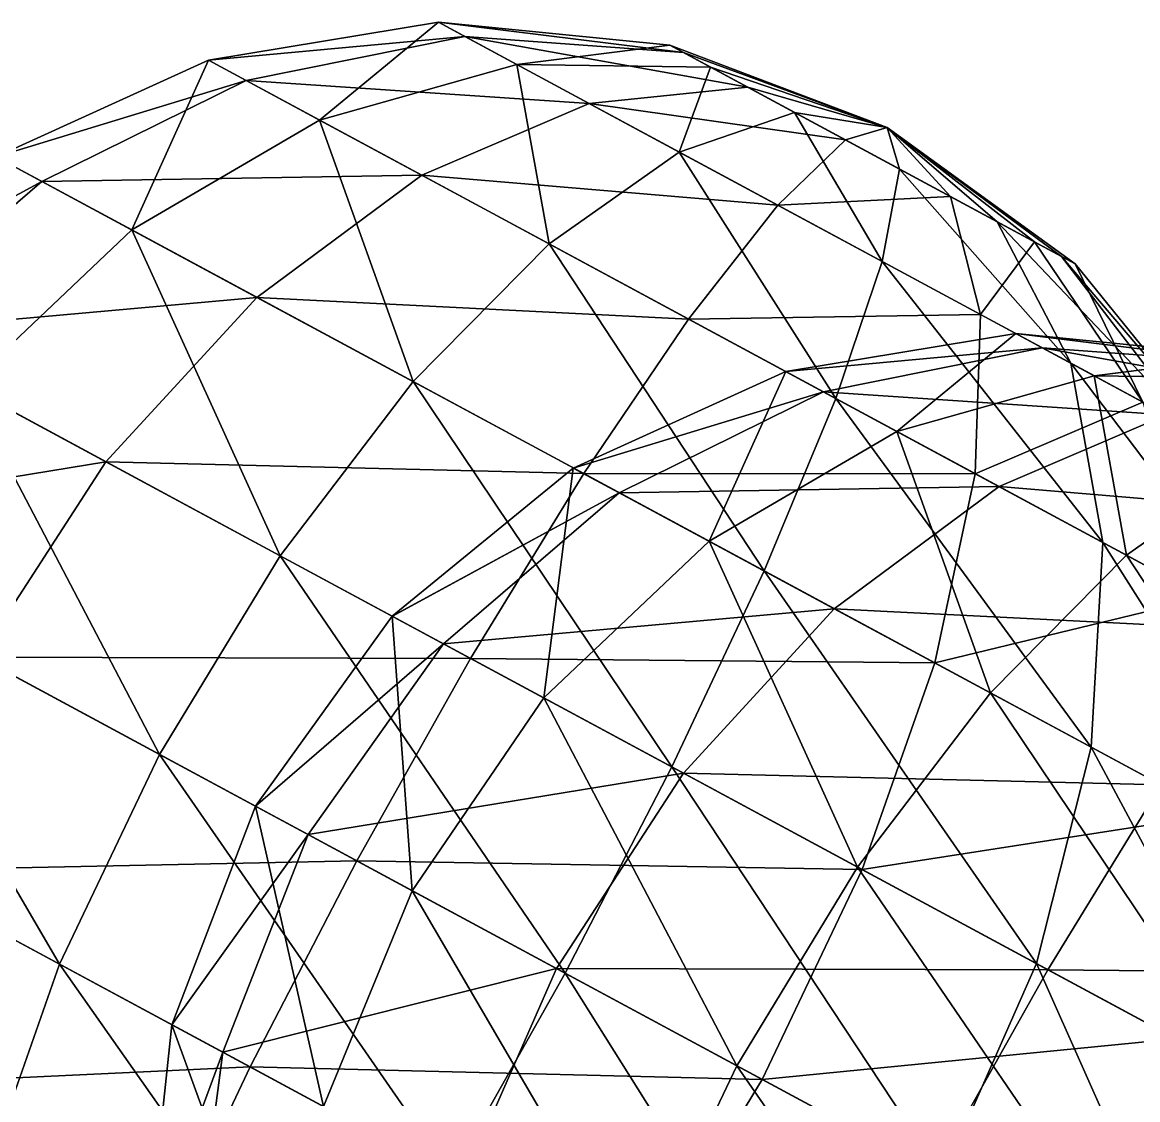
# Model space of a CAD drawing. Header units: metres. Extents: x -386 to 289, y -317 to 299.
# Drawn here: x 104.12 to 141.41, y -37 to -0.96 of the extents above; entities that cross this region are included whole.
import ezdxf

# ---------------------------------------------------------------- set-up
doc = ezdxf.new("R2010")
doc.units = ezdxf.units.M

msp = doc.modelspace()

# ---------------------------------------------------------------- linework, layer by layer
for points in [[(118.91612, -1.4396114, -361.91888), (110.34886, -2.2342606, -353.40036), (118.033066, -0.9631386, -354.21942), (118.033165, -0.96303856, -354.21933)], [(118.033066, -0.9631386, -354.21942), (110.34886, -2.2342606, -353.40036), (114.058716, -4.2359867, -343.261), (114.058815, -4.2358866, -343.2609)], [(118.033066, -0.9631386, -354.21942), (114.058716, -4.2359867, -343.261), (120.65632, -2.3785744, -347.04977), (120.65642, -2.3784745, -347.04968)], [(126.22538, -1.9780273, -359.15875), (118.91612, -1.4396114, -361.91888), (118.033066, -0.9631386, -354.21942), (118.033165, -0.96303856, -354.21933)], [(126.22538, -1.9780273, -359.15875), (118.033066, -0.9631386, -354.21942), (125.76828, -1.7313862, -355.17322), (125.76838, -1.7312862, -355.17313)], [(125.76828, -1.7313862, -355.17322), (118.033066, -0.9631386, -354.21942), (120.65632, -2.3785744, -347.04977), (120.65642, -2.3784745, -347.04968)], [(118.91612, -1.4396114, -361.91888), (111.597694, -2.9080963, -364.28906), (110.34886, -2.2342606, -353.40036), (110.34896, -2.2341607, -353.40027)], [(123.06888, -3.6803207, -368.0851), (111.597694, -2.9080963, -364.28906), (118.91612, -1.4396114, -361.91888), (118.91622, -1.4395114, -361.9188)], [(128.37502, -3.1379032, -362.35065), (123.06888, -3.6803207, -368.0851), (118.91612, -1.4396114, -361.91888), (118.91622, -1.4395114, -361.9188)], [(128.37502, -3.1379032, -362.35065), (118.91612, -1.4396114, -361.91888), (126.22538, -1.9780273, -359.15875), (126.22548, -1.9779273, -359.15866)], [(125.76828, -1.7313862, -355.17322), (120.65632, -2.3785744, -347.04977), (127.126175, -2.4640694, -351.46194), (127.126274, -2.4639695, -351.46185)], [(133.02737, -4.4866447, -356.19678), (126.22538, -1.9780273, -359.15875), (125.76828, -1.7313862, -355.17322), (125.76838, -1.7312862, -355.17313)], [(133.02737, -4.4866447, -356.19678), (125.76828, -1.7313862, -355.17322), (127.126175, -2.4640694, -351.46194), (127.126274, -2.4639695, -351.46185)], [(111.597694, -2.9080963, -364.28906), (103.23935, -5.4581223, -352.77188), (110.34886, -2.2342606, -353.40036), (110.34896, -2.2341607, -353.40027)], [(110.34886, -2.2342606, -353.40036), (103.23935, -5.4581223, -352.77188), (107.78297, -7.909725, -340.35373), (107.783066, -7.909625, -340.35364)], [(110.34886, -2.2342606, -353.40036), (107.78297, -7.909725, -340.35373), (114.058716, -4.2359867, -343.261), (114.058815, -4.2358866, -343.2609)], [(133.02737, -4.4866447, -356.19678), (128.37502, -3.1379032, -362.35065), (126.22538, -1.9780273, -359.15875), (126.22548, -1.9779273, -359.15866)], [(120.65632, -2.3785744, -347.04977), (114.058716, -4.2359867, -343.261), (121.733185, -8.376911, -336.5877), (121.733284, -8.376811, -336.58762)], [(120.65632, -2.3785744, -347.04977), (121.733185, -8.376911, -336.5877), (126.08299, -5.3066483, -342.3311), (126.08309, -5.306548, -342.331)], [(127.126175, -2.4640694, -351.46194), (120.65632, -2.3785744, -347.04977), (126.08299, -5.3066483, -342.3311), (126.08309, -5.306548, -342.331)], [(127.126175, -2.4640694, -351.46194), (126.08299, -5.3066483, -342.3311), (129.93523, -3.9797535, -349.01935), (129.93533, -3.9796536, -349.01926)], [(133.02737, -4.4866447, -356.19678), (127.126175, -2.4640694, -351.46194), (129.93523, -3.9797535, -349.01935), (129.93533, -3.9796536, -349.01926)], [(111.597694, -2.9080963, -364.28906), (104.76885, -6.283396, -366.10776), (103.23935, -5.4581223, -352.77188), (103.23945, -5.458022, -352.7718)], [(117.47058, -6.076935, -373.00943), (104.76885, -6.283396, -366.10776), (111.597694, -2.9080963, -364.28906), (111.59779, -2.9079964, -364.28897)], [(123.06888, -3.6803207, -368.0851), (117.47058, -6.076935, -373.00943), (111.597694, -2.9080963, -364.28906), (111.59779, -2.9079964, -364.28897)], [(131.64117, -4.9002266, -363.8936), (123.06888, -3.6803207, -368.0851), (128.37502, -3.1379032, -362.35065), (128.37512, -3.1378033, -362.35056)], [(133.02737, -4.4866447, -356.19678), (131.64117, -4.9002266, -363.8936), (128.37502, -3.1379032, -362.35065), (128.37512, -3.1378033, -362.35056)], [(128.37502, -3.1379032, -362.35065), (128.37502, -3.1379032, -362.35065), (131.64117, -4.9002266, -363.8936), (131.64128, -4.9001265, -363.8935)], [(129.37862, -7.0848675, -371.0659), (117.47058, -6.076935, -373.00943), (123.06888, -3.6803207, -368.0851), (123.06898, -3.6802208, -368.08502)], [(131.64117, -4.9002266, -363.8936), (129.37862, -7.0848675, -371.0659), (123.06888, -3.6803207, -368.0851), (123.06898, -3.6802208, -368.08502)], [(123.06888, -3.6803207, -368.0851), (123.06888, -3.6803207, -368.0851), (129.37862, -7.0848675, -371.0659), (129.37872, -7.0847673, -371.0658)], [(129.93523, -3.9797535, -349.01935), (126.08299, -5.3066483, -342.3311), (132.85901, -8.96279, -341.32767), (132.85912, -8.962689, -341.32758)], [(129.93523, -3.9797535, -349.01935), (132.85901, -8.96279, -341.32767), (133.44275, -5.8723106, -348.49997), (133.44286, -5.8722105, -348.49988)], [(133.02737, -4.4866447, -356.19678), (129.93523, -3.9797535, -349.01935), (133.44275, -5.8723106, -348.49997), (133.44286, -5.8722105, -348.49988)], [(114.058716, -4.2359867, -343.261), (107.78297, -7.909725, -340.35373), (117.182236, -12.9813, -332.1807), (117.182335, -12.9812, -332.1806)], [(114.058716, -4.2359867, -343.261), (117.182236, -12.9813, -332.1807), (121.733185, -8.376911, -336.5877), (121.733284, -8.376811, -336.58762)], [(133.02737, -4.4866447, -356.19678), (135.1487, -6.7927837, -363.3742), (131.64117, -4.9002266, -363.8936), (131.64128, -4.9001265, -363.8935)], [(133.02737, -4.4866447, -356.19678), (133.44275, -5.8723106, -348.49997), (136.70891, -7.634634, -350.0429), (136.70901, -7.634534, -350.04282)], [(133.02737, -4.4866447, -356.19678), (136.70891, -7.634634, -350.0429), (138.85854, -8.79451, -353.2348), (138.85864, -8.79441, -353.2347)], [(133.02737, -4.4866447, -356.19678), (138.85854, -8.79451, -353.2348), (139.31564, -9.041151, -357.22034), (139.31575, -9.041051, -357.22025)], [(133.02737, -4.4866447, -356.19678), (139.31564, -9.041151, -357.22034), (137.95775, -8.308468, -360.9316), (137.95786, -8.308368, -360.93152)], [(133.02737, -4.4866447, -356.19678), (137.95775, -8.308468, -360.9316), (135.1487, -6.7927837, -363.3742), (135.1488, -6.7926836, -363.3741)], [(135.1487, -6.7927837, -363.3742), (129.37862, -7.0848675, -371.0659), (131.64117, -4.9002266, -363.8936), (131.64128, -4.9001265, -363.8935)], [(104.76885, -6.283396, -366.10776), (97.18901, -10.415028, -352.3768), (103.23935, -5.4581223, -352.77188), (103.23945, -5.458022, -352.7718)], [(103.23935, -5.4581223, -352.77188), (102.25676, -13.149437, -338.52615), (107.78297, -7.909725, -340.35373), (107.783066, -7.909625, -340.35364)], [(126.08299, -5.3066483, -342.3311), (121.733185, -8.376911, -336.5877), (131.31592, -13.547472, -335.1687), (131.31602, -13.547372, -335.1686)], [(126.08299, -5.3066483, -342.3311), (131.31592, -13.547472, -335.1687), (132.85901, -8.96279, -341.32767), (132.85912, -8.962689, -341.32758)], [(133.44275, -5.8723106, -348.49997), (132.85901, -8.96279, -341.32767), (139.16875, -12.367336, -344.30844), (139.16885, -12.367236, -344.30835)], [(133.44275, -5.8723106, -348.49997), (139.16875, -12.367336, -344.30844), (136.70891, -7.634634, -350.0429), (136.70901, -7.634534, -350.04282)], [(104.76885, -6.283396, -366.10776), (98.89495, -11.335503, -367.25104), (97.18901, -10.415028, -352.3768), (97.18911, -10.4149275, -352.3767)], [(111.96164, -10.164415, -376.788), (98.89495, -11.335503, -367.25104), (104.76885, -6.283396, -366.10776), (104.76895, -6.2832956, -366.10767)], [(117.47058, -6.076935, -373.00943), (111.96164, -10.164415, -376.788), (104.76885, -6.283396, -366.10776), (104.76895, -6.2832956, -366.10767)], [(126.39389, -10.891691, -377.22485), (111.96164, -10.164415, -376.788), (117.47058, -6.076935, -373.00943), (117.47068, -6.0768347, -373.00934)], [(129.37862, -7.0848675, -371.0659), (126.39389, -10.891691, -377.22485), (117.47058, -6.076935, -373.00943), (117.47068, -6.0768347, -373.00934)], [(117.47058, -6.076935, -373.00943), (117.47058, -6.076935, -373.00943), (126.39389, -10.891691, -377.22485), (126.39399, -10.891591, -377.22476)], [(135.1487, -6.7927837, -363.3742), (136.15463, -10.741009, -370.06247), (129.37862, -7.0848675, -371.0659), (129.37872, -7.0847673, -371.0658)], [(137.95775, -8.308468, -360.9316), (136.15463, -10.741009, -370.06247), (135.1487, -6.7927837, -363.3742), (135.1488, -6.7926836, -363.3741)], [(136.15463, -10.741009, -370.06247), (126.39389, -10.891691, -377.22485), (129.37862, -7.0848675, -371.0659), (129.37872, -7.0847673, -371.0658)], [(136.70891, -7.634634, -350.0429), (139.16875, -12.367336, -344.30844), (143.3215, -14.608044, -350.47467), (143.32161, -14.607944, -350.47458)], [(136.70891, -7.634634, -350.0429), (143.3215, -14.608044, -350.47467), (138.85854, -8.79451, -353.2348), (138.85864, -8.79441, -353.2347)], [(107.78297, -7.909725, -340.35373), (102.25676, -13.149437, -338.52615), (112.74029, -18.806042, -329.4103), (112.74039, -18.805943, -329.41022)], [(107.78297, -7.909725, -340.35373), (112.74029, -18.806042, -329.4103), (117.182236, -12.9813, -332.1807), (117.182335, -12.9812, -332.1806)], [(121.733185, -8.376911, -336.5877), (117.182236, -12.9813, -332.1807), (128.91864, -19.31392, -330.44275), (128.91875, -19.31382, -330.44266)], [(121.733185, -8.376911, -336.5877), (128.91864, -19.31392, -330.44275), (131.31592, -13.547472, -335.1687), (131.31602, -13.547372, -335.1686)], [(137.95775, -8.308468, -360.9316), (141.5813, -13.669083, -365.34378), (136.15463, -10.741009, -370.06247), (136.15474, -10.740909, -370.06238)], [(139.31564, -9.041151, -357.22034), (141.5813, -13.669083, -365.34378), (137.95775, -8.308468, -360.9316), (137.95786, -8.308368, -360.93152)], [(138.85854, -8.79451, -353.2348), (143.3215, -14.608044, -350.47467), (144.20456, -15.084518, -358.17413), (144.20467, -15.084418, -358.17404)], [(138.85854, -8.79451, -353.2348), (144.20456, -15.084518, -358.17413), (139.31564, -9.041151, -357.22034), (139.31575, -9.041051, -357.22025)], [(132.85901, -8.96279, -341.32767), (131.31592, -13.547472, -335.1687), (140.23923, -18.36223, -339.38412), (140.23933, -18.362131, -339.38403)], [(132.85901, -8.96279, -341.32767), (140.23923, -18.36223, -339.38412), (139.16875, -12.367336, -344.30844), (139.16885, -12.367236, -344.30835)], [(139.31564, -9.041151, -357.22034), (144.20456, -15.084518, -358.17413), (141.5813, -13.669083, -365.34378), (141.5814, -13.6689825, -365.3437)], [(111.96164, -10.164415, -376.788), (106.917465, -15.664215, -379.16327), (98.89495, -11.335503, -367.25104), (98.89505, -11.3354025, -367.25095)], [(122.89041, -16.061264, -381.9508), (106.917465, -15.664215, -379.16327), (111.96164, -10.164415, -376.788), (111.96174, -10.164315, -376.7879)], [(126.39389, -10.891691, -377.22485), (122.89041, -16.061264, -381.9508), (111.96164, -10.164415, -376.788), (111.96174, -10.164315, -376.7879)], [(111.96164, -10.164415, -376.788), (111.96164, -10.164415, -376.788), (122.89041, -16.061264, -381.9508), (122.89051, -16.061165, -381.9507)], [(136.15463, -10.741009, -370.06247), (135.97662, -16.062256, -375.80582), (126.39389, -10.891691, -377.22485), (126.39399, -10.891591, -377.22476)], [(141.5813, -13.669083, -365.34378), (135.97662, -16.062256, -375.80582), (136.15463, -10.741009, -370.06247), (136.15474, -10.740909, -370.06238)], [(135.97662, -16.062256, -375.80582), (122.89041, -16.061264, -381.9508), (126.39389, -10.891691, -377.22485), (126.39399, -10.891591, -377.22476)], [(106.917465, -15.664215, -379.16327), (94.3763, -17.72011, -367.641), (98.89495, -11.335503, -367.25104), (98.89505, -11.3354025, -367.25095)], [(138.21657, -11.853575, -530.2015), (129.6493, -12.648224, -521.683), (137.33351, -11.377102, -522.502), (137.33362, -11.377002, -522.5019)], [(137.33351, -11.377102, -522.502), (129.6493, -12.648224, -521.683), (133.35916, -14.64995, -511.54358), (133.35927, -14.64985, -511.5435)], [(137.33351, -11.377102, -522.502), (133.35916, -14.64995, -511.54358), (139.95677, -12.792538, -515.3324), (139.95688, -12.792438, -515.3323)], [(145.52583, -12.391991, -527.44135), (138.21657, -11.853575, -530.2015), (137.33351, -11.377102, -522.502), (137.33362, -11.377002, -522.5019)], [(145.52583, -12.391991, -527.44135), (137.33351, -11.377102, -522.502), (145.06873, -12.1453495, -523.4558), (145.06883, -12.145249, -523.4557)], [(145.06873, -12.1453495, -523.4558), (137.33351, -11.377102, -522.502), (139.95677, -12.792538, -515.3324), (139.95688, -12.792438, -515.3323)], [(138.21657, -11.853575, -530.2015), (130.89815, -13.32206, -532.57166), (129.6493, -12.648224, -521.683), (129.64941, -12.648124, -521.68286)], [(142.36932, -14.094284, -536.36774), (130.89815, -13.32206, -532.57166), (138.21657, -11.853575, -530.2015), (138.21667, -11.853475, -530.20135)], [(147.67546, -13.551867, -530.63324), (142.36932, -14.094284, -536.36774), (138.21657, -11.853575, -530.2015), (138.21667, -11.853475, -530.20135)], [(147.67546, -13.551867, -530.63324), (138.21657, -11.853575, -530.2015), (145.52583, -12.391991, -527.44135), (145.52594, -12.391891, -527.4412)], [(145.06873, -12.1453495, -523.4558), (139.95677, -12.792538, -515.3324), (146.42662, -12.878033, -519.7445), (146.42673, -12.877933, -519.7444)], [(130.89815, -13.32206, -532.57166), (122.539795, -15.872086, -521.0545), (129.6493, -12.648224, -521.683), (129.64941, -12.648124, -521.68286)], [(129.6493, -12.648224, -521.683), (122.539795, -15.872086, -521.0545), (127.08341, -18.323689, -508.63632), (127.08351, -18.32359, -508.63623)], [(129.6493, -12.648224, -521.683), (127.08341, -18.323689, -508.63632), (133.35916, -14.64995, -511.54358), (133.35927, -14.64985, -511.5435)], [(139.16875, -12.367336, -344.30844), (140.23923, -18.36223, -339.38412), (146.1121, -21.531067, -348.1045), (146.11221, -21.530968, -348.1044)], [(139.16875, -12.367336, -344.30844), (146.1121, -21.531067, -348.1045), (143.3215, -14.608044, -350.47467), (143.32161, -14.607944, -350.47458)], [(117.182236, -12.9813, -332.1807), (112.74029, -18.806042, -329.4103), (125.83054, -25.869162, -327.4719), (125.83064, -25.869062, -327.4718)], [(117.182236, -12.9813, -332.1807), (125.83054, -25.869162, -327.4719), (128.91864, -19.31392, -330.44275), (128.91875, -19.31382, -330.44266)], [(139.95677, -12.792538, -515.3324), (133.35916, -14.64995, -511.54358), (141.03363, -18.790874, -504.8703), (141.03374, -18.790775, -504.8702)], [(139.95677, -12.792538, -515.3324), (141.03363, -18.790874, -504.8703), (145.38344, -15.720612, -510.61368), (145.38354, -15.720511, -510.6136)], [(146.42662, -12.878033, -519.7445), (139.95677, -12.792538, -515.3324), (145.38344, -15.720612, -510.61368), (145.38354, -15.720511, -510.6136)], [(102.25676, -13.149437, -338.52615), (97.856705, -19.598034, -337.9028), (108.71005, -25.454182, -328.4654), (108.71015, -25.454082, -328.4653)], [(102.25676, -13.149437, -338.52615), (108.71005, -25.454182, -328.4654), (112.74029, -18.806042, -329.4103), (112.74039, -18.805943, -329.41022)], [(130.89815, -13.32206, -532.57166), (124.0693, -16.69736, -534.3904), (122.539795, -15.872086, -521.0545), (122.539894, -15.871985, -521.0544)], [(136.77103, -16.490898, -541.292), (124.0693, -16.69736, -534.3904), (130.89815, -13.32206, -532.57166), (130.89825, -13.3219595, -532.57153)], [(142.36932, -14.094284, -536.36774), (136.77103, -16.490898, -541.292), (130.89815, -13.32206, -532.57166), (130.89825, -13.3219595, -532.57153)], [(131.31592, -13.547472, -335.1687), (128.91864, -19.31392, -330.44275), (139.84741, -25.21077, -335.6056), (139.84752, -25.21067, -335.6055)], [(131.31592, -13.547472, -335.1687), (139.84741, -25.21077, -335.6056), (140.23923, -18.36223, -339.38412), (140.23933, -18.362131, -339.38403)], [(141.5813, -13.669083, -365.34378), (143.6511, -20.203176, -369.13257), (135.97662, -16.062256, -375.80582), (135.97673, -16.062157, -375.80573)], [(148.67906, -17.49883, -539.34845), (136.77103, -16.490898, -541.292), (142.36932, -14.094284, -536.36774), (142.36943, -14.094184, -536.3676)], [(133.35916, -14.64995, -511.54358), (127.08341, -18.323689, -508.63632), (136.48268, -23.395264, -500.4633), (136.48279, -23.395164, -500.4632)], [(133.35916, -14.64995, -511.54358), (136.48268, -23.395264, -500.4633), (141.03363, -18.790874, -504.8703), (141.03374, -18.790775, -504.8702)], [(106.917465, -15.664215, -379.16327), (102.681816, -22.201525, -379.97345), (94.3763, -17.72011, -367.641), (94.376396, -17.72001, -367.6409)], [(119.10693, -22.241299, -384.92166), (102.681816, -22.201525, -379.97345), (106.917465, -15.664215, -379.16327), (106.917564, -15.664115, -379.16318)], [(122.89041, -16.061264, -381.9508), (119.10693, -22.241299, -384.92166), (106.917465, -15.664215, -379.16327), (106.917564, -15.664115, -379.16318)], [(106.917465, -15.664215, -379.16327), (106.917465, -15.664215, -379.16327), (119.10693, -22.241299, -384.92166), (119.10703, -22.2412, -384.92157)], [(124.0693, -16.69736, -534.3904), (116.489456, -20.82899, -520.6594), (122.539795, -15.872086, -521.0545), (122.539894, -15.871985, -521.0544)], [(122.539795, -15.872086, -521.0545), (116.489456, -20.82899, -520.6594), (121.557205, -23.5634, -506.80875), (121.557304, -23.563301, -506.80865)], [(122.539795, -15.872086, -521.0545), (121.557205, -23.5634, -506.80875), (127.08341, -18.323689, -508.63632), (127.08351, -18.32359, -508.63623)], [(145.38344, -15.720612, -510.61368), (141.03363, -18.790874, -504.8703), (150.61636, -23.961435, -503.4513), (150.61647, -23.961336, -503.4512)], [(134.62682, -22.393887, -380.21286), (119.10693, -22.241299, -384.92166), (122.89041, -16.061264, -381.9508), (122.89051, -16.061165, -381.9507)], [(135.97662, -16.062256, -375.80582), (134.62682, -22.393887, -380.21286), (122.89041, -16.061264, -381.9508), (122.89051, -16.061165, -381.9507)], [(143.6511, -20.203176, -369.13257), (134.62682, -22.393887, -380.21286), (135.97662, -16.062256, -375.80582), (135.97673, -16.062157, -375.80573)], [(124.0693, -16.69736, -534.3904), (118.1954, -21.749466, -535.5336), (116.489456, -20.82899, -520.6594), (116.489555, -20.828892, -520.6593)], [(131.26208, -20.578379, -545.07056), (118.1954, -21.749466, -535.5336), (124.0693, -16.69736, -534.3904), (124.0694, -16.69726, -534.39026)], [(136.77103, -16.490898, -541.292), (131.26208, -20.578379, -545.07056), (124.0693, -16.69736, -534.3904), (124.0694, -16.69726, -534.39026)], [(145.69434, -21.305655, -545.50745), (131.26208, -20.578379, -545.07056), (136.77103, -16.490898, -541.292), (136.77113, -16.490799, -541.2919)], [(148.67906, -17.49883, -539.34845), (145.69434, -21.305655, -545.50745), (136.77103, -16.490898, -541.292), (136.77113, -16.490799, -541.2919)], [(136.77103, -16.490898, -541.292), (136.77103, -16.490898, -541.292), (145.69434, -21.305655, -545.50745), (145.69444, -21.305555, -545.5073)], [(127.08341, -18.323689, -508.63632), (121.557205, -23.5634, -506.80875), (132.04074, -29.220005, -497.6929), (132.04085, -29.219906, -497.6928)], [(127.08341, -18.323689, -508.63632), (132.04074, -29.220005, -497.6929), (136.48268, -23.395264, -500.4633), (136.48279, -23.395164, -500.4632)], [(140.23923, -18.36223, -339.38412), (139.84741, -25.21077, -335.6056), (147.0402, -29.091787, -346.2858), (147.04031, -29.091688, -346.2857)], [(140.23923, -18.36223, -339.38412), (147.0402, -29.091787, -346.2858), (146.1121, -21.531067, -348.1045), (146.11221, -21.530968, -348.1044)], [(112.74029, -18.806042, -329.4103), (108.71005, -25.454182, -328.4654), (122.26208, -32.766464, -326.4586), (122.26218, -32.766365, -326.4585)], [(112.74029, -18.806042, -329.4103), (122.26208, -32.766464, -326.4586), (125.83054, -25.869162, -327.4719), (125.83064, -25.869062, -327.4718)], [(141.03363, -18.790874, -504.8703), (136.48268, -23.395264, -500.4633), (148.21909, -29.727882, -498.72534), (148.2192, -29.727783, -498.72525)], [(141.03363, -18.790874, -504.8703), (148.21909, -29.727882, -498.72534), (150.61636, -23.961435, -503.4513), (150.61647, -23.961336, -503.4512)], [(128.91864, -19.31392, -330.44275), (125.83054, -25.869162, -327.4719), (138.02, -32.446243, -333.2303), (138.02011, -32.446144, -333.2302)], [(128.91864, -19.31392, -330.44275), (138.02, -32.446243, -333.2303), (139.84741, -25.21077, -335.6056), (139.84752, -25.21067, -335.6055)], [(97.856705, -19.598034, -337.9028), (94.882645, -26.816063, -338.52615), (105.36617, -32.47267, -329.4103), (105.36627, -32.472572, -329.41022)], [(97.856705, -19.598034, -337.9028), (105.36617, -32.47267, -329.4103), (108.71005, -25.454182, -328.4654), (108.71015, -25.454082, -328.4653)], [(143.6511, -20.203176, -369.13257), (144.0261, -27.465458, -372.03983), (134.62682, -22.393887, -380.21286), (134.62692, -22.393787, -380.21277)], [(118.1954, -21.749466, -535.5336), (111.91063, -27.18113, -520.52466), (116.489456, -20.82899, -520.6594), (116.489555, -20.828892, -520.6593)], [(116.489456, -20.82899, -520.6594), (111.91063, -27.18113, -520.52466), (117.15715, -30.011997, -506.1854), (117.15725, -30.011898, -506.1853)], [(116.489456, -20.82899, -520.6594), (117.15715, -30.011997, -506.1854), (121.557205, -23.5634, -506.80875), (121.557304, -23.563301, -506.80865)], [(131.26208, -20.578379, -545.07056), (126.21791, -26.078178, -547.44586), (118.1954, -21.749466, -535.5336), (118.195496, -21.749367, -535.5335)], [(142.19086, -26.475227, -550.2334), (126.21791, -26.078178, -547.44586), (131.26208, -20.578379, -545.07056), (131.26219, -20.57828, -545.07043)], [(145.69434, -21.305655, -545.50745), (142.19086, -26.475227, -550.2334), (131.26208, -20.578379, -545.07056), (131.26219, -20.57828, -545.07043)], [(131.26208, -20.578379, -545.07056), (131.26208, -20.578379, -545.07056), (142.19086, -26.475227, -550.2334), (142.19096, -26.475128, -550.2333)], [(118.1954, -21.749466, -535.5336), (113.67674, -28.134073, -535.9236), (111.91063, -27.18113, -520.52466), (111.91073, -27.18103, -520.52454)], [(126.21791, -26.078178, -547.44586), (113.67674, -28.134073, -535.9236), (118.1954, -21.749466, -535.5336), (118.195496, -21.749367, -535.5335)], [(115.301285, -29.010622, -385.93497), (99.54335, -29.330843, -379.16327), (102.681816, -22.201525, -379.97345), (102.681915, -22.201426, -379.97336)], [(119.10693, -22.241299, -384.92166), (115.301285, -29.010622, -385.93497), (102.681816, -22.201525, -379.97345), (102.681915, -22.201426, -379.97336)], [(102.681816, -22.201525, -379.97345), (102.681816, -22.201525, -379.97345), (115.301285, -29.010622, -385.93497), (115.301384, -29.010523, -385.93488)], [(132.19719, -29.304417, -382.98325), (115.301285, -29.010622, -385.93497), (119.10693, -22.241299, -384.92166), (119.10703, -22.2412, -384.92157)], [(134.62682, -22.393887, -380.21286), (132.19719, -29.304417, -382.98325), (119.10693, -22.241299, -384.92166), (119.10703, -22.2412, -384.92157)], [(144.0261, -27.465458, -372.03983), (132.19719, -29.304417, -382.98325), (134.62682, -22.393887, -380.21286), (134.62692, -22.393787, -380.21277)], [(136.48268, -23.395264, -500.4633), (132.04074, -29.220005, -497.6929), (145.13098, -36.283123, -495.7545), (145.13109, -36.283024, -495.7544)], [(136.48268, -23.395264, -500.4633), (145.13098, -36.283123, -495.7545), (148.21909, -29.727882, -498.72534), (148.2192, -29.727783, -498.72525)], [(121.557205, -23.5634, -506.80875), (117.15715, -30.011997, -506.1854), (128.0105, -35.868145, -496.748), (128.0106, -35.868046, -496.7479)], [(121.557205, -23.5634, -506.80875), (128.0105, -35.868145, -496.748), (132.04074, -29.220005, -497.6929), (132.04085, -29.219906, -497.6928)], [(139.84741, -25.21077, -335.6056), (138.02, -32.446243, -333.2303), (146.04251, -36.774956, -345.14252), (146.04262, -36.774857, -345.14243)], [(139.84741, -25.21077, -335.6056), (146.04251, -36.774956, -345.14252), (147.0402, -29.091787, -346.2858), (147.04031, -29.091688, -346.2857)], [(108.71005, -25.454182, -328.4654), (105.36617, -32.47267, -329.4103), (118.45643, -39.53579, -327.4719), (118.45653, -39.53569, -327.4718)], [(108.71005, -25.454182, -328.4654), (118.45643, -39.53579, -327.4719), (122.26208, -32.766464, -326.4586), (122.26218, -32.766365, -326.4585)], [(126.21791, -26.078178, -547.44586), (121.98226, -32.615486, -548.25604), (113.67674, -28.134073, -535.9236), (113.67684, -28.133974, -535.92346)], [(138.40738, -32.655262, -553.2043), (121.98226, -32.615486, -548.25604), (126.21791, -26.078178, -547.44586), (126.21801, -26.07808, -547.44574)], [(125.83054, -25.869162, -327.4719), (122.26208, -32.766464, -326.4586), (134.88155, -39.575558, -332.4201), (134.88165, -39.57546, -332.42)], [(125.83054, -25.869162, -327.4719), (134.88155, -39.575558, -332.4201), (138.02, -32.446243, -333.2303), (138.02011, -32.446144, -333.2302)], [(142.19086, -26.475227, -550.2334), (138.40738, -32.655262, -553.2043), (126.21791, -26.078178, -547.44586), (126.21801, -26.07808, -547.44574)], [(126.21791, -26.078178, -547.44586), (126.21791, -26.078178, -547.44586), (138.40738, -32.655262, -553.2043), (138.40749, -32.655163, -553.20416)], [(94.882645, -26.816063, -338.52615), (102.93655, -39.383198, -332.1807), (105.36617, -32.47267, -329.4103), (105.36627, -32.472572, -329.41022)], [(153.92726, -32.80785, -548.4955), (138.40738, -32.655262, -553.2043), (142.19086, -26.475227, -550.2334), (142.19096, -26.475128, -550.2333)], [(113.67674, -28.134073, -535.9236), (109.11535, -34.49562, -520.6594), (111.91063, -27.18113, -520.52466), (111.91073, -27.18103, -520.52454)], [(111.91063, -27.18113, -520.52466), (109.11535, -34.49562, -520.6594), (114.18309, -37.230026, -506.80875), (114.18319, -37.229927, -506.80865)], [(111.91063, -27.18113, -520.52466), (114.18309, -37.230026, -506.80875), (117.15715, -30.011997, -506.1854), (117.15725, -30.011898, -506.1853)], [(144.0261, -27.465458, -372.03983), (142.68071, -34.96102, -373.8674), (132.19719, -29.304417, -382.98325), (132.1973, -29.304317, -382.98315)], [(113.67674, -28.134073, -535.9236), (110.82128, -35.416092, -535.5336), (109.11535, -34.49562, -520.6594), (109.11545, -34.49552, -520.6593)], [(121.98226, -32.615486, -548.25604), (110.82128, -35.416092, -535.5336), (113.67674, -28.134073, -535.9236), (113.67684, -28.133974, -535.92346)], [(115.301285, -29.010622, -385.93497), (111.73282, -35.907925, -384.92166), (99.54335, -29.330843, -379.16327), (99.54345, -29.330744, -379.16318)], [(128.85332, -36.322903, -383.92816), (111.73282, -35.907925, -384.92166), (115.301285, -29.010622, -385.93497), (115.301384, -29.010523, -385.93488)], [(132.19719, -29.304417, -382.98325), (128.85332, -36.322903, -383.92816), (115.301285, -29.010622, -385.93497), (115.301384, -29.010523, -385.93488)], [(111.73282, -35.907925, -384.92166), (97.71594, -36.566315, -376.788), (99.54335, -29.330843, -379.16327), (99.54345, -29.330744, -379.16318)], [(99.54335, -29.330843, -379.16327), (99.54335, -29.330843, -379.16327), (111.73282, -35.907925, -384.92166), (111.73292, -35.907825, -384.92157)], [(132.04074, -29.220005, -497.6929), (128.0105, -35.868145, -496.748), (141.56253, -43.180428, -494.74118), (141.56264, -43.18033, -494.7411)], [(142.68071, -34.96102, -373.8674), (128.85332, -36.322903, -383.92816), (132.19719, -29.304417, -382.98325), (132.1973, -29.304317, -382.98315)], [(132.04074, -29.220005, -497.6929), (141.56253, -43.180428, -494.74118), (145.13098, -36.283123, -495.7545), (145.13109, -36.283024, -495.7544)], [(117.15715, -30.011997, -506.1854), (114.18309, -37.230026, -506.80875), (124.66662, -42.886635, -497.6929), (124.66672, -42.886536, -497.6928)], [(117.15715, -30.011997, -506.1854), (124.66662, -42.886635, -497.6929), (128.0105, -35.868145, -496.748), (128.0106, -35.868046, -496.7479)], [(105.36617, -32.47267, -329.4103), (102.93655, -39.383198, -332.1807), (114.67294, -45.715816, -330.44275), (114.67304, -45.715717, -330.44266)], [(105.36617, -32.47267, -329.4103), (114.67294, -45.715816, -330.44275), (118.45643, -39.53579, -327.4719), (118.45653, -39.53569, -327.4718)], [(121.98226, -32.615486, -548.25604), (118.843796, -39.74481, -547.44586), (110.82128, -35.416092, -535.5336), (110.82138, -35.415993, -535.5335)], [(122.26208, -32.766464, -326.4586), (118.45643, -39.53579, -327.4719), (130.64589, -46.11287, -333.2303), (130.646, -46.11277, -333.2302)], [(134.60173, -39.424583, -554.2176), (118.843796, -39.74481, -547.44586), (121.98226, -32.615486, -548.25604), (121.98236, -32.615387, -548.2559)], [(138.40738, -32.655262, -553.2043), (134.60173, -39.424583, -554.2176), (121.98226, -32.615486, -548.25604), (121.98236, -32.615387, -548.2559)], [(121.98226, -32.615486, -548.25604), (121.98226, -32.615486, -548.25604), (134.60173, -39.424583, -554.2176), (134.60184, -39.424484, -554.21747)], [(122.26208, -32.766464, -326.4586), (130.64589, -46.11287, -333.2303), (134.88155, -39.575558, -332.4201), (134.88165, -39.57546, -332.42)], [(151.49763, -39.71838, -551.2658), (134.60173, -39.424583, -554.2176), (138.40738, -32.655262, -553.2043), (138.40749, -32.655163, -553.20416)], [(138.02, -32.446243, -333.2303), (134.88155, -39.575558, -332.4201), (143.18706, -44.056973, -344.75256), (143.18716, -44.056873, -344.75247)], [(138.02, -32.446243, -333.2303), (143.18706, -44.056973, -344.75256), (146.04251, -36.774956, -345.14252), (146.04262, -36.774857, -345.14243)], [(153.92726, -32.80785, -548.4955), (151.49763, -39.71838, -551.2658), (138.40738, -32.655262, -553.2043), (138.40749, -32.655163, -553.20416)], [(110.82128, -35.416092, -535.5336), (108.2941, -42.273983, -521.0545), (109.11535, -34.49562, -520.6594), (109.11545, -34.49552, -520.6593)], [(109.11535, -34.49562, -520.6594), (108.2941, -42.273983, -521.0545), (112.837715, -44.725586, -508.63632), (112.837814, -44.725487, -508.63623)], [(109.11535, -34.49562, -520.6594), (112.837715, -44.725586, -508.63632), (114.18309, -37.230026, -506.80875), (114.18319, -37.229927, -506.80865)], [(142.68071, -34.96102, -373.8674), (139.70665, -42.17905, -374.49075), (128.85332, -36.322903, -383.92816), (128.85342, -36.322803, -383.92807)], [(147.74846, -37.69543, -360.01675), (139.70665, -42.17905, -374.49075), (142.68071, -34.96102, -373.8674), (142.68082, -34.960922, -373.8673)], [(110.82128, -35.416092, -535.5336), (109.8236, -43.09926, -534.3904), (108.2941, -42.273983, -521.0545), (108.2942, -42.273884, -521.0544)], [(118.843796, -39.74481, -547.44586), (109.8236, -43.09926, -534.3904), (110.82128, -35.416092, -535.5336), (110.82138, -35.415993, -535.5335)], [(111.73282, -35.907925, -384.92166), (108.64472, -42.463165, -381.9508), (97.71594, -36.566315, -376.788), (97.71604, -36.566216, -376.7879)], [(124.82307, -42.971046, -382.98325), (108.64472, -42.463165, -381.9508), (111.73282, -35.907925, -384.92166), (111.73292, -35.907825, -384.92157)], [(128.85332, -36.322903, -383.92816), (124.82307, -42.971046, -382.98325), (111.73282, -35.907925, -384.92166), (111.73292, -35.907825, -384.92157)], [(128.0105, -35.868145, -496.748), (124.66662, -42.886635, -497.6929), (137.75687, -49.949753, -495.7545), (137.75697, -49.949654, -495.7544)], [(128.0105, -35.868145, -496.748), (137.75687, -49.949753, -495.7545), (141.56253, -43.180428, -494.74118), (141.56264, -43.18033, -494.7411)], [(139.70665, -42.17905, -374.49075), (124.82307, -42.971046, -382.98325), (128.85332, -36.322903, -383.92816), (128.85342, -36.322803, -383.92807)], [(108.64472, -42.463165, -381.9508), (97.32413, -43.414856, -373.00943), (97.71594, -36.566315, -376.788), (97.71604, -36.566216, -376.7879)], [(97.71594, -36.566315, -376.788), (97.71594, -36.566315, -376.788), (108.64472, -42.463165, -381.9508), (108.64482, -42.463066, -381.9507)]]:
    msp.add_3dface(points)

doc.saveas('drawing.dxf')
